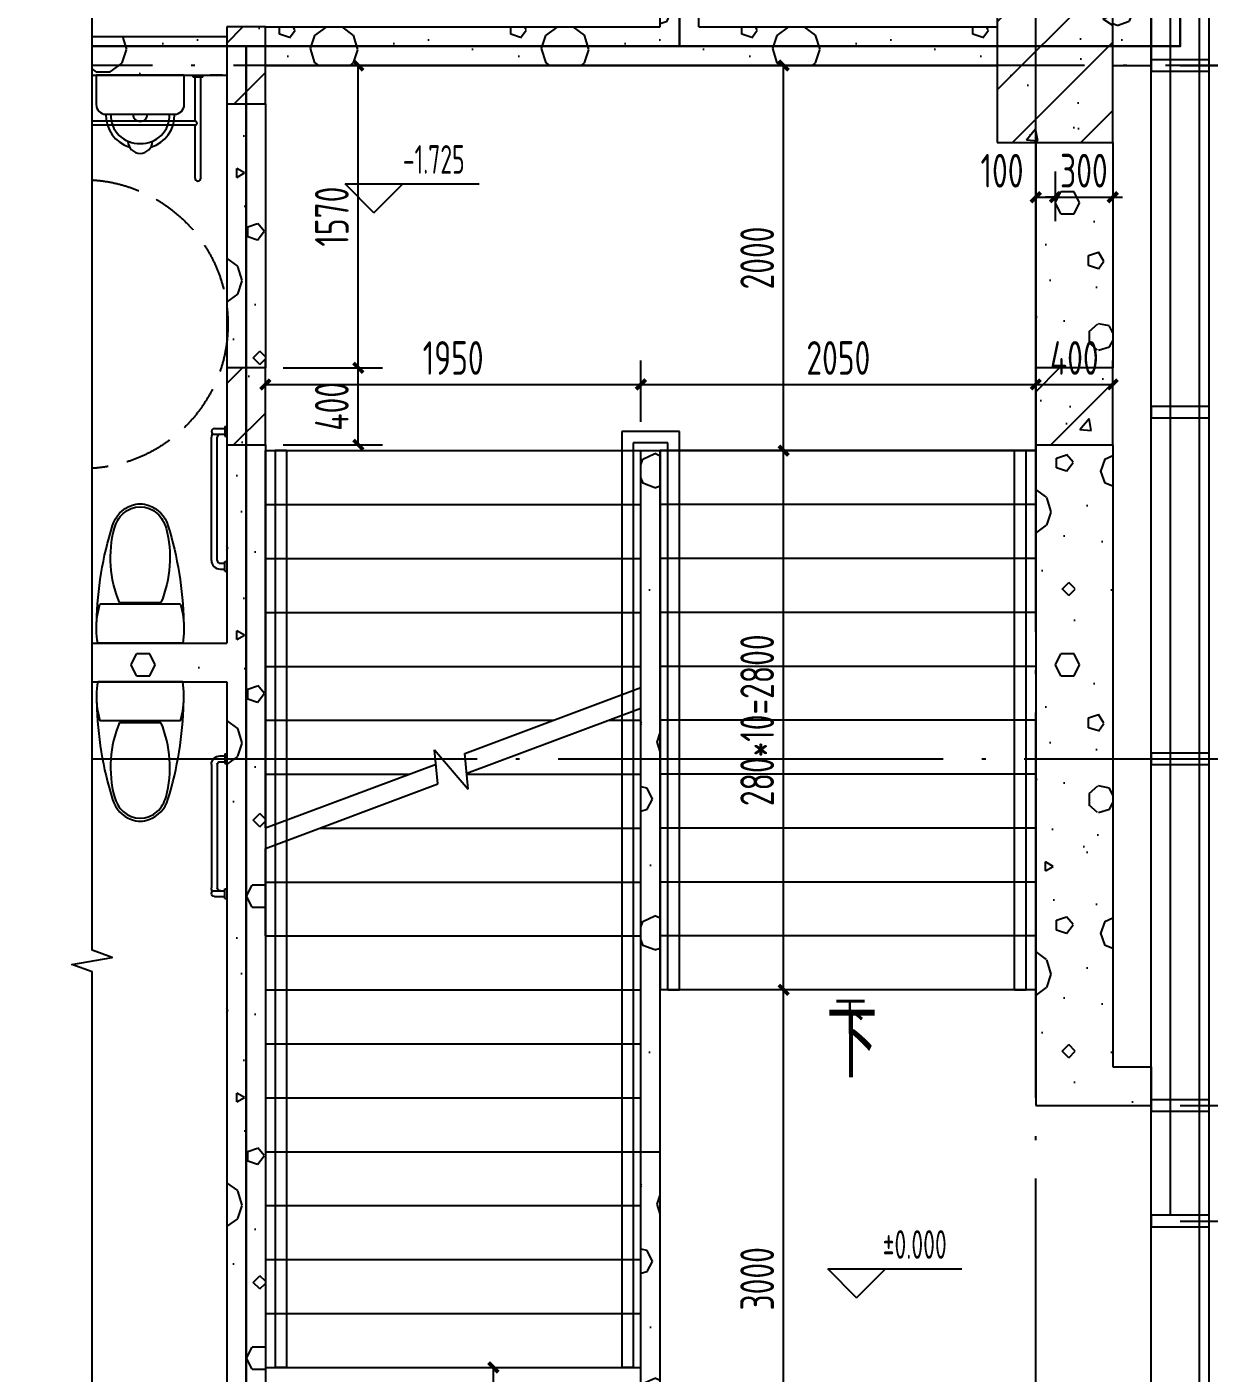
# Model space of a CAD drawing. Extents: x 116425 to 211028, y 11881 to 56060.
# Drawn here: x 141485 to 147623, y 36269 to 43258 of the extents above; entities that cross this region are included whole.
import ezdxf
from ezdxf.xclip import XClip

# ---------------------------------------------------------------- set-up
doc = ezdxf.new("R2010")
doc.units = 0
doc.header["$LTSCALE"] = 1000
doc.header["$MEASUREMENT"] = 0
doc.header["$XCLIPFRAME"] = 0
doc.linetypes.add('X-104 13#平面$0$DASH', pattern=[0.35, 0.25, -0.1])
doc.linetypes.add('X-104 13#平面$0$DOTE', pattern=[2.42, 2, -0.2, 0.02, -0.2])
for name, color, linetype in [('01-标注_尺寸', 124, 'Continuous'), ('01-标注_标高', 200, 'Continuous'), ('01-标注_符号', 200, 'Continuous'), ('02-TEXT_标注', 130, 'Continuous'), ('13#楼幕墙$0$A-C_幕墙龙骨', 133, 'Continuous'), ('13#楼幕墙$0$A-C_玻璃幕墙', 140, 'Continuous'), ('13#楼幕墙$0$A-TECH_结构', 21, 'Continuous'), ('13#楼幕墙$0$DOOR_FIRE', 220, 'Continuous'), ('X-104 13#平面$0$A-E_电梯', 171, 'Continuous'), ('X-104 13#平面$0$A-I_卫-洁具', 241, 'Continuous'), ('X-104 13#平面$0$A-TECH_结构', 21, 'Continuous'), ('X-104 13#平面$0$A_AXIS-轴线', 36, 'X-104 13#平面$0$DOTE'), ('X-104 13#平面$0$M-道路 边线', 151, 'Continuous'), ('X-104 13#平面$0$PUB_TEXT', 7, 'Continuous'), ('X-104 13#平面$1$05-填充_天正', 26, 'Continuous'), ('X-104 13#平面$1$A-E_栏杆', 232, 'Continuous'), ('X-104 13#平面$1$A_STR-砌块墙', 121, 'Continuous'), ('X-104 13#平面$1$A_STR-砼柱', 51, 'Continuous')]:
    doc.layers.add(name, color=color, linetype=linetype)
doc.layers.add('104-13 B0核心筒$0$04-不打印_辅助线', color=165, linetype='Continuous', plot=False)
doc.layers.add('104-13#14# B1核心筒$0$04-不打印_辅助线', color=165, linetype='Continuous', plot=False)
doc.layers.add('X-104 13#平面$0$000套内', color=226, linetype='Continuous', lineweight=30, plot=False)
doc.styles.add('_TCH_DIM', font='ros1.shx', dxfattribs={"bigfont": 'jd.shx'})
doc.styles.add('_TCH_DIM_T3', font='ROS1', dxfattribs={"width": 0.8, "bigfont": 'JD'})
doc.styles.add('X-104 13#平面$0$_TCH_DIM', font='ros1.shx', dxfattribs={"width": 0.8, "bigfont": 'jd.shx'})
doc.dimstyles.new('_TCH_ARCH&&50', dxfattribs={"dimtxt": 175, "dimasz": 50, "dimexe": 125, "dimexo": 150, "dimgap": 50, "dimtad": 1, "dimdec": 0, "dimzin": 0, "dimdsep": 46, "dimtxsty": '_TCH_DIM_T3', "dimblk": 'ARCHTICK', "dimcen": 0.09, "dimclrt": 7, "dimazin": 2, "dimtfac": 1, "dimtdec": 0, "dimtix": 1, "dimtmove": 2, "dimatfit": 3, "dimfxl": 0, "dimtolj": 1, "dimtzin": 0, "dimarcsym": 0})
pattern_1 = [(0, (354, -366), (600, 1200), [0, -1200]), (0, (-348, -528), (600, 1200), [0, -1200]), (0, (42, -540), (600, 1200), [0, -1200]), (0, (468, -186), (600, 1200), [0, -1200]), (0, (-30, -600), (600, 1200), [0, -1200]), (0, (588, 570), (600, 1200), [0, -1200]), (0, (222, 474), (600, 1200), [0, -1200]), (0, (414, 324), (600, 1200), [0, -1200]), (0, (-564, 300), (600, 1200), [0, -1200]), (0, (24, 246), (600, 1200), [0, -1200]), (0, (-204, -60), (600, 1200), [0, -1200]), (0, (-192, -510), (600, 1200), [0, -1200]), (0, (258, -558), (600, 1200), [0, -1200]), (0, (588, -30), (600, 1200), [0, -1200]), (0, (-534, -216), (600, 1200), [0, -1200]), (0, (-432, -12), (600, 1200), [0, -1200]), (0, (36, -96), (600, 1200), [0, -1200]), (0, (-132, -270), (600, 1200), [0, -1200]), (0, (-228, 126), (600, 1200), [0, -1200]), (0, (-78, 576), (600, 1200), [0, -1200]), (0, (-486, -468), (600, 1200), [0, -1200]), (0, (174, 330), (600, 1200), [0, -1200]), (0, (-384, 348), (600, 1200), [0, -1200]), (0, (-480, 504), (600, 1200), [0, -1200]), (130.6013, (514.286, 194.286), (-2999.99997, 3600.000016), [52.683, -22074.222]), (18.43495, (428.57, 217.14), (3000, 1200), [54.21, -7535.256]), (90, (428.6, 165.7), (600, 1200), [51.429, -2348.571]), (161.56505, (480, 148.57), (-3000, 1199.9999), [54.21, -7535.256]), (53.1301, (480, 148.57), (600, 1200), [57.143, -5942.857]), (135, (525.7, -462.86), (-600, 1200), [48.487, -3345.625]), (45, (457.14, -462.86), (600, 1200), [48.487, -3345.625]), (135, (491.43, -497.14), (-600, 1200), [48.487, -3345.625]), (45, (491.43, -497.14), (600, 1200), [48.487, -3345.625]), (116.565, (-51.4, 342.9), (-0.0001, 2400), [63.888, -1277.753]), (180, (-80, 400), (-600, 1200), [68.571, -1131.428]), (63.435, (-177.1, 342.9), (5e-06, 2400), [63.888, -1277.753]), (116.565, (-148.6, 285.7), (-0.0001, 2400), [63.888, -1277.753]), (0, (-148.6, 285.7), (600, 1200), [68.571, -1131.428]), (63.435, (-80, 285.7), (5e-06, 2400), [63.888, -1277.753]), (107.10273, (400, -62.857), (-1799.99993, 6000.00001), [77.723, -32565.805]), (143.97263, (377.14, 11.43), (-11399.99986, 8399.99999), [77.723, -16244.04]), (180, (314.3, 57.1), (-600, 1200), [74.286, -1125.714]), (36.02737, (177.14, 11.43), (11399.99992, 8399.99991), [77.723, -16244.04]), (71.56505, (154.29, -57.14), (1800, 6000), [72.28, -7517.186]), (107.10273, (177.143, -131.43), (-1799.99993, 6000.00001), [77.723, -32565.805]), (143.97263, (240, -177.14), (-11399.99986, 8399.99999), [77.723, -16244.04]), (0, (240, -177.1), (600, 1200), [74.286, -1125.714]), (36.02737, (314.29, -177.14), (11399.99992, 8399.99991), [77.723, -16244.04]), (71.56505, (377.14, -131.43), (1800, 6000), [72.28, -7517.186]), (150.25512, (411.43, 497.14), (-1800, 1200), [46.07, -9628.64]), (90, (371.4, 474.3), (600, 1200), [45.714, -2354.285]), (29.74488, (371.43, 474.29), (1800, 1200), [46.07, -9628.64]), (116.565, (131.4, -354.3), (-0.0001, 2400), [63.888, -1277.753]), (168.69007, (102.86, -297.14), (-5400, 1199.99997), [58.275, -12179.371]), (41.18593, (0, -325.714), (14999.99991, 13199.999885), [60.744, -25451.604]), (90, (0, -382.86), (600, 1200), [57.143, -2342.857]), (138.81407, (45.714, -422.857), (-14999.999733, 13200.000084), [60.744, -25451.604]), (16.69924, (45.714, -422.857), (19799.99985, 5999.999937), [59.659, -24997.075]), (60.9454, (102.86, -405.714), (600, 1199.99999), [58.832, -24650.679]), (109.98311, (-371.43, 148.57), (-3000.00001, 8399.999978), [66.884, -28024.395]), (155.556045, (-394.286, 211.43), (-7800.00003, 3599.999925), [69.046, -28930.263]), (24.443955, (-520, 211.43), (7800.000004, 3599.999983), [69.046, -28930.263]), (70.01689, (-542.857, 148.57), (3000.00001, 8399.99998), [66.884, -28024.395]), (109.98311, (-520, 85.714), (-3000.00001, 8399.999978), [66.884, -28024.395]), (160.0169, (-457.14, 62.86), (-3000, 1199.99995), [66.884, -13978.755]), (19.9831, (-457.14, 62.86), (2999.99998, 1200), [66.884, -13978.755]), (70.01689, (-394.286, 85.714), (3000.00001, 8399.99998), [66.884, -28024.395]), (122.00538, (74.29, 40), (-600.00008, 1199.99994), [53.908, -11266.868]), (18.43495, (-5.71, 68.57), (3000, 1200), [54.21, -7535.256]), (90, (-5.7, 17.14), (600, 1200), [51.429, -2348.571]), (161.56505, (45.71, 0), (-3000, 1199.9999), [54.21, -7535.256]), (54.46232, (45.714, 0), (4199.99999, 5999.99999), [49.156, -20596.423]), (116.565, (-274.3, -251.4), (-0.0001, 2400), [63.888, -1277.753]), (180, (-302.9, -194.3), (-600, 1200), [62.857, -1137.143]), (59.03624, (-400, -251.43), (600, 1200), [66.64, -13927.644]), (120.96376, (-365.71, -308.57), (-600.00008, 1199.99994), [66.64, -13927.644]), (0, (-365.7, -308.6), (600, 1200), [62.857, -1137.143]), (63.435, (-302.9, -308.6), (5e-06, 2400), [63.888, -1277.753])]
pattern_2 = [(45, (0, 0), (-176.7767, 176.7767), []), (50, (0, 0), (717.26, -62.752), [75, -825]), (355, (0, 0), (-138.751, 752.192), [60, -660]), (100.4514, (59.8, -5.2), (578.509, 689.4395), [63.74, -701.142]), (46.1842, (0, 200), (1067.241, -165.519), [112.5, -1237.5]), (96.6356, (88.9, 186.2), (934.663, 974.118), [95.61, -1051.713]), (351.1842, (0, 200), (934.662, 974.119), [90, -990]), (21, (100, 150), (596.907, -402.619), [75, -825]), (326, (100, 150), (243.315, 725.15), [60, -660]), (71.4514, (149.74, 116.45), (840.223, 322.5305), [63.74, -701.142]), (37.5, (0, 0), (12.1599, 332.8939), [0, -652, 0, -670, 0, -662.5]), (7.5, (0, 0), (263.0695, 394.4117), [0, -382, 0, -637, 0, -252.5]), (327.5, (-223, 0), (533.8224, -22.5549), [0, -250, 0, -780, 0, -1035]), (317.5, (-323, 0), (583.186, 100.105), [0, -325, 0, -518, 0, -735])]

# ---------------------------------------------------------------- blocks, each defined once
blk = doc.blocks.new('X-104 13#平面$0$轴网')
at = {"layer": 'X-104 13#平面$0$A_AXIS-轴线', "linetype": 'X-104 13#平面$0$DOTE'}
for p, q in [((57500, -7401), (57500, 24620.3)), ((60408.4, 18000), (-2925, 18000))]:
    blk.add_line(p, q, dxfattribs=at)
blk = doc.blocks.new('X-104 13#平面$0$zzzzx')
at = {"layer": 'X-104 13#平面$0$A_AXIS-轴线', "linetype": 'X-104 13#平面$0$DOTE'}
blk.add_line((57500, -7401), (57500, 28620.3), dxfattribs=at)
blk = doc.blocks.new('X-104 13#平面$0$A-toilet-F2$0$A-toilet-F3$0$$plan$00000388')
for p, q in [((0, -220.8), (0, 220.8)), ((-202.5, -209.5), (-202.5, 209.5)), ((-211.8, 107.7), (-211.8, -107.7))]:
    blk.add_line(p, q)
blk.add_lwpolyline([(-202.5, -209.5), (-151.6, -220.9), (-102.2, -226.4), (-50.2, -226.4), (0, -220.8)])
for centre, radius, start, end in [((-70.5, -1596.9), 1822.9, 91.22237, 107.24774), ((-76.2, -236.2), 463.3, 97.73995, 105.82198), ((-76.2, -236.2), 463.3, 80.53768, 97.73995), ((-562.5, -12.2), 163.6, 107.24774, 159.54761), ((-443.4, -448.2), 602.2, 67.37374, 104.77857), ((-580.4, 0), 128.7, 136.85426, 223.14574), ((-555.5, -23.3), 162.7, 104.77857, 136.85426), ((-595.2, 0), 128.7, 159.54761, 200.45239), ((-562.5, 12.2), 163.6, 200.45239, 252.75226), ((-555.5, 23.3), 162.7, 223.14574, 255.22143), ((-443.4, 448.2), 602.2, 255.22143, 292.62626), ((-70.5, 1596.9), 1822.9, 252.75226, 268.77763)]:
    blk.add_arc(centre, radius, start, end)
blk = doc.blocks.new('X-104 13#平面$0$33')
at = {"rotation": 270}
blk.add_blockref('X-104 13#平面$0$A-toilet-F2$0$A-toilet-F3$0$$plan$00000388', (0, 0), dxfattribs=at)
blk = doc.blocks.new('X-104 13#平面$0$残疾人扶手1')
for p, q in [((-700, -10), (-700, 0)), ((0, -10), (0, 0)), ((-750, -10), (-750, 0)), ((-750, -10), (-700, -10)), ((-740, -65), (-740, -10)), ((-710, -65), (-710, -10)), ((-55, -50), (-695, -50)), ((-50, -10), (-50, 0)), ((0, -10), (-50, -10)), ((-40, -35), (-40, -10)), ((-10, -35), (-10, -10)), ((-55, -80), (-695, -80))]:
    blk.add_line(p, q)
for centre, radius, start, end in [((-725, -65), 15, 180, 0), ((-695, -35), 15, 180, 270), ((-55, -35), 15, 270, 0), ((-55, -35), 45, 270, 0), ((-695, -35), 45, 244.47122, 270)]:
    blk.add_arc(centre, radius, start, end)
blk = doc.blocks.new('X-104 13#平面$0$A-toilet-F2$0$A-toilet-F3$0$xb')
for p, q in [((-228.6, 152.4), (-228.6, 0)), ((177.8, 203.2), (-177.8, 203.2)), ((228.6, 0), (228.6, 152.4)), ((-228.6, 0), (228.6, 0))]:
    blk.add_line(p, q)
for centre, radius, start, end in [((-6.3, 209.5), 171.6, 106.60688, 182.1211), ((-6.3, 209.5), 146.2, 87.8789, 182.1211), ((0, 342.9), 63.5, 1.07073, 178.92927), ((6.4, 209.5), 146.2, 357.8789, 92.1211), ((6.4, 209.5), 171.6, 357.8789, 73.39312), ((0, 203.2), 38.1, 0, 180), ((-177.8, 152.4), 50.8, 90, 180), ((177.8, 152.4), 50.8, 0, 90)]:
    blk.add_arc(centre, radius, start, end)
blk = doc.blocks.new('X-104 13#平面$0$104-8910 核心筒$0$fraehtj')
for p, q in [((-535, 315), (-10, 315)), ((-535, 285), (-260, 285)), ((-260, -285), (-260, 285)), ((-240, -285), (-240, 285)), ((-240, 285), (-10, 285)), ((-10, 275), (-10, 325)), ((-10, 325), (0, 325)), ((-10, 275), (0, 275)), ((-10, -325), (-10, -275)), ((-10, -275), (0, -275)), ((-535, -285), (-260, -285)), ((-535, -315), (-10, -315)), ((-240, -285), (-10, -285)), ((-10, -325), (0, -325))]:
    blk.add_line(p, q)
for centre, radius, start, end in [((-535, 300), 15, 90, 270), ((-250, 285), 10, 360, 180), ((-535, -300), 15, 90, 270), ((-250, -285), 10, 180, 0)]:
    blk.add_arc(centre, radius, start, end)
blk = doc.blocks.new('13#楼幕墙$0$A$C7A413A1D')
blk.add_lwpolyline([(-70, -300), (-10, -300), (-10, 0), (-70, 0)], close=True)
blk = doc.blocks.new('13#楼幕墙$0$$DorLib2D$00000001')
for p, q in [((0.45, 0.975), (0.5, 0.975)), ((0.45, 0), (0.45, 0.975)), ((0.5, 0), (0.5, 0.975)), ((0.5, 0), (0.45, 0))]:
    blk.add_line(p, q)
at = {"lineweight": 13}
blk.add_arc((0.475, 0), 0.975, 91.46928, 180, dxfattribs=at)
blk = doc.blocks.new('13#楼幕墙')
at = {"layer": '13#楼幕墙$0$A-C_玻璃幕墙'}
for p, q in [((58350, 12030), (58350, 18936.6)), ((58100, -800), (58100, 18820)), ((58200, 12030), (58200, 18866.6))]:
    blk.add_line(p, q, dxfattribs=at)
for points in [[(4492.6, 15500), (-900, 15500), (-900, -1700), (22100, -1700), (22100, -1100), (58400, -1100), (58400, 18959.9), (53293.2, 23245), (37800, 14300), (37800, 10200), (12500, 10200), (4492.6, 15500)], [(58100, 11900), (58100, 12600)]]:
    blk.add_lwpolyline(points, dxfattribs=at)
at = {"layer": '13#楼幕墙$0$A-TECH_结构'}
blk.add_lwpolyline([(4402.3, 77600), (-600, 77600), (-600, 60000), (21800, 60000), (21800, 61600), (58100, 61600), (58100, 81220), (53261.3, 85280.2), (38100, 76526.8), (38100, 72300), (12409.7, 72300), (4402.3, 77600)], dxfattribs=at)
at = {"layer": '13#楼幕墙$0$A-C_幕墙龙骨', "rotation": 90}
for p in [(58100, 18040), (58100, 16240), (58100, 14440), (58100, 12640), (58100, 12040)]:
    blk.add_blockref('13#楼幕墙$0$A$C7A413A1D', p, dxfattribs=at)
at = {"layer": '13#楼幕墙$0$DOOR_FIRE', "xscale": 1200.000000000032, "yscale": 1200.000000000032, "zscale": 1200.000000000032, "rotation": 270}
blk.add_blockref('13#楼幕墙$0$$DorLib2D$00000001', (58400, 11400), dxfattribs=at)
blk = doc.blocks.new('X-104 13#平面$0$A$C0BB3323F')
at = {"layer": 'Defpoints'}
blk.add_lwpolyline([(59300, 600), (59300, 20660), (54205, 24935), (38700, 16000), (38700, 11900), (13400, 11900), (5392.6, 17200), (0, 17200), (0, 0), (23000, 0), (23000, 600)], close=True, dxfattribs=at)
at = {"layer": 'X-104 13#平面$0$M-道路 边线', "ltscale": 0.5}
blk.add_arc((54069.2, 17783.3), 8000, 0.02044, 119.60761, dxfattribs=at)
blk = doc.blocks.new('X-104 13#平面')
at = {"layer": 'X-104 13#平面$1$05-填充_天正'}
h = blk.add_hatch(dxfattribs=at)
h.set_pattern_fill('加气混凝土', color=256, scale=100, style=0)
h.set_pattern_definition(pattern_1)
h.paths.add_polyline_path([(55650, 18133.3), (55750, 18200), (55750, 19419.6), (55550, 19492.3), (55550, 18200)])
h = blk.add_hatch(dxfattribs=at)
h.set_pattern_fill('加气混凝土', color=256, scale=100, style=0)
h.set_pattern_definition(pattern_1)
h.paths.add_polyline_path([(58100, 18820), (57900, 18726.8), (57900, 18200), (58100, 18000)])
h = blk.add_hatch(dxfattribs=at)
h.set_pattern_fill('钢筋混凝土', color=256, scale=100, style=0)
h.set_pattern_definition(pattern_2)
h.paths.add_polyline_path([(57300, 17600), (57900, 17600), (57900, 18400), (57300, 18400)])
h = blk.add_hatch(dxfattribs=at)
h.set_pattern_fill('钢筋混凝土', color=256, scale=100, style=0)
h.set_pattern_definition(pattern_2)
h.paths.add_polyline_path([(53300, 17800), (53500, 17800), (53500, 18200), (53300, 18200)])
h = blk.add_hatch(dxfattribs=at)
h.set_pattern_fill('加气混凝土', color=256, scale=100, style=0)
h.set_pattern_definition(pattern_1)
h.paths.add_polyline_path([(53500, 18200), (53500, 18000), (55650, 18000), (55650, 18133.3), (55550, 18200)])
h = blk.add_hatch(dxfattribs=at)
h.set_pattern_fill('加气混凝土', color=256, scale=100, style=0)
h.set_pattern_definition(pattern_1)
h.paths.add_polyline_path([(57300, 18000), (57300, 18200), (55750, 18200), (55650, 18133.3), (55650, 18000)])
h = blk.add_hatch(dxfattribs=at)
h.set_pattern_fill('加气混凝土', color=256, scale=100, style=0)
h.set_pattern_definition(pattern_1)
h.paths.add_polyline_path([(57900, 18200), (57900, 18000), (58100, 18000)])
h = blk.add_hatch(dxfattribs=at)
h.set_pattern_fill('加气混凝土', color=256, scale=100, style=0)
h.set_pattern_definition(pattern_1)
h.paths.add_polyline_path([(53300, 17950), (53300, 18150), (50551.9, 18150), (50605.5, 17950)])
h = blk.add_hatch(dxfattribs=at)
h.set_pattern_fill('加气混凝土', color=256, scale=100, style=0)
h.set_pattern_definition(pattern_1)
h.paths.add_polyline_path([(53300, 16430), (53500, 16430), (53500, 17800), (53300, 17800)])
h = blk.add_hatch(dxfattribs=at)
h.set_pattern_fill('加气混凝土', color=256, scale=100, style=0)
h.set_pattern_definition(pattern_1)
h.paths.add_polyline_path([(57500, 16430), (57900, 16430), (57900, 17600), (57500, 17600)])
h = blk.add_hatch(dxfattribs=at)
h.set_pattern_fill('钢筋混凝土', color=256, scale=100, style=0)
h.set_pattern_definition(pattern_2)
h.paths.add_polyline_path([(53300, 16030), (53500, 16030), (53500, 16430), (53300, 16430)])
h = blk.add_hatch(dxfattribs=at)
h.set_pattern_fill('钢筋混凝土', color=256, scale=100, style=0)
h.set_pattern_definition(pattern_2)
h.paths.add_polyline_path([(57500, 16030), (57900, 16030), (57900, 16430), (57500, 16430)])
h = blk.add_hatch(dxfattribs=at)
h.set_pattern_fill('加气混凝土', color=256, scale=100, style=0)
h.set_pattern_definition(pattern_1)
h.paths.add_polyline_path([(53500, 16030), (53300, 16030), (53300, 15000), (53366.7, 14900), (53500, 14900)])
h = blk.add_hatch(dxfattribs=at)
h.set_pattern_fill('加气混凝土', color=256, scale=100, style=0)
h.set_pattern_definition(pattern_1)
h.paths.add_polyline_path([(57900, 16030), (57500, 16030), (57500, 12600), (57900, 12800)])
h = blk.add_hatch(dxfattribs=at)
h.set_pattern_fill('加气混凝土', color=256, scale=100, style=0)
h.set_pattern_definition(pattern_1)
h.paths.add_polyline_path([(55550, 10100), (55550, 16000), (55450, 16000), (55450, 10100)])
h = blk.add_hatch(dxfattribs=at)
h.set_pattern_fill('加气混凝土', color=256, scale=100, style=0)
h.set_pattern_definition(pattern_1)
h.paths.add_polyline_path([(50250, 14900), (50300, 14800), (53300, 14800), (53366.7, 14900), (53300, 15000), (50300, 15000)])
h = blk.add_hatch(dxfattribs=at)
h.set_pattern_fill('加气混凝土', color=256, scale=100, style=0)
h.set_pattern_definition(pattern_1)
h.paths.add_polyline_path([(53366.7, 14900), (53300, 14800), (53300, 11150), (53366.7, 11050), (53500, 11050), (53500, 14900)])
h = blk.add_hatch(dxfattribs=at)
h.set_pattern_fill('加气混凝土', color=256, scale=100, style=0)
h.set_pattern_definition(pattern_1)
h.paths.add_polyline_path([(57900, 12800), (57500, 12600), (58100, 12600), (58100, 12800)])
at = {"layer": 'X-104 13#平面$0$000套内'}
blk.add_lwpolyline([(7100, -1550), (21950, -1550), (21950, -950), (48400, -950), (48400, 11050), (53400, 11050), (53400, 18100), (58250, 18100), (58250, 18890), (53289.1, 23052.7), (37950, 14213.3), (37950, 10050), (12454.9, 10050), (4447.4, 15350), (4100, 15350), (4100, 6300), (7100, 6300), (7100, -1550)], dxfattribs=at)
blk.add_lwpolyline([(56445.6, 20404.1), (53289.1, 23052.7), (48392.1, 20230.7), (49171, 17336.9), (52006.2, 18100), (55650, 18100), (55650, 19456)], close=True, dxfattribs=at)
at = {"layer": 'X-104 13#平面$0$A-E_电梯'}
for p, q in [((57300, 18000), (53500, 18000)), ((53500, 17800), (53500, 16430)), ((57500, 16430), (57500, 17600)), ((53500, 16030), (53500, 16000)), ((57500, 16000), (57500, 16030)), ((53500, 14041.5), (53500, 16000)), ((53500, 16000), (55450, 16000)), ((53500, 16000), (57500, 16000)), ((55450, 14769.8), (55450, 16000)), ((55550, 16000), (55550, 13200)), ((57500, 16000), (55550, 16000)), ((57500, 16000), (57500, 13200)), ((53500, 15720), (55450, 15720)), ((57500, 15720), (55550, 15720)), ((53500, 15440), (55450, 15440)), ((57500, 15440), (55550, 15440)), ((53500, 15160), (55450, 15160)), ((57500, 15160), (55550, 15160)), ((53500, 14880), (55450, 14880)), ((57500, 14880), (55550, 14880)), ((54535.5, 14428.3), (55450, 14769.8)), ((54545.4, 14325.2), (55450, 14663.1)), ((55450, 13480), (55450, 14663.1)), ((53500, 14600), (54995.3, 14600)), ((55281.1, 14600), (55450, 14600)), ((57500, 14600), (55550, 14600)), ((54395.8, 14269.3), (54378.7, 14447)), ((54378.7, 14447), (54553.4, 14242.4)), ((54553.4, 14242.4), (54535.5, 14428.3)), ((53500, 14041.5), (54385.9, 14372.4)), ((53500, 14320), (54245.6, 14320)), ((53500, 13934.8), (54395.8, 14269.3)), ((54549.7, 14320), (55450, 14320)), ((57500, 14320), (55550, 14320)), ((53781.7, 14040), (55450, 14040)), ((57500, 14040), (55550, 14040)), ((53500, 13480), (53500, 13934.8)), ((53500, 13760), (55450, 13760)), ((57500, 13760), (55550, 13760)), ((53500, 13480), (55450, 13480)), ((57500, 13480), (55550, 13480)), ((53500, 13200), (55450, 13200)), ((57500, 13200), (55550, 13200)), ((53500, 12920), (55450, 12920)), ((53500, 12640), (55450, 12640)), ((53500, 12360), (55450, 12360)), ((55450, 12360), (55550, 12360)), ((53500, 12080), (55450, 12080)), ((53500, 11800), (55450, 11800)), ((53500, 11520), (55450, 11520)), ((53500, 11240), (55450, 11240))]:
    blk.add_line(p, q, dxfattribs=at)
at = {"layer": 'X-104 13#平面$0$A-I_卫-洁具', "linetype": 'X-104 13#平面$0$DASH'}
blk.add_circle((52555.3, 16656.8), 750, dxfattribs=at)
at = {"layer": 'X-104 13#平面$0$A-TECH_结构'}
blk.add_lwpolyline([(58350, -1050), (58350, 18936.6), (53287.9, 23184.2), (37850, 14271.1), (37850, 10150), (12485, 10150), (4477.5, 15450), (-850, 15450), (-850, -1650), (22050, -1650), (22050, -1050)], close=True, dxfattribs=at)
at = {"layer": 'X-104 13#平面$0$A_AXIS-轴线', "linetype": 'X-104 13#平面$0$DOTE'}
blk.add_line((39500, 14400), (60408.4, 14400), dxfattribs=at)
at = {"layer": 'X-104 13#平面$1$A-E_栏杆'}
for p, q in [((55650, 16100), (55350, 16100)), ((55350, 16100), (55350, 11240)), ((55650, 13200), (55650, 16100)), ((55590, 16040), (55410, 16040)), ((55410, 16040), (55410, 11240)), ((55590, 13200), (55590, 16040)), ((53550, 16000), (53550, 11240)), ((53610, 16000), (53550, 16000)), ((53610, 16000), (53610, 11240)), ((57390, 13200), (57390, 16000)), ((57390, 16000), (57450, 16000)), ((57450, 13200), (57450, 16000)), ((55590, 13200), (55650, 13200)), ((57390, 13200), (57450, 13200)), ((53610, 11240), (53550, 11240)), ((55410, 11240), (55350, 11240))]:
    blk.add_line(p, q, dxfattribs=at)
at = {"layer": 'X-104 13#平面$1$A_STR-砌块墙'}
for p, q in [((55550, 18200), (55550, 19492.3)), ((55750, 18200), (55750, 19419.6)), ((58100, 18820), (58100, 18000)), ((53500, 18200), (55550, 18200)), ((55750, 18200), (57300, 18200)), ((50551.9, 18150), (53300, 18150)), ((53500, 18000), (55650, 18000)), ((55650, 18000), (57300, 18000)), ((57900, 18000), (58100, 18000)), ((50605.5, 17950), (53300, 17950)), ((53300, 17800), (53300, 16430)), ((53500, 17800), (53500, 16430)), ((57500, 17600), (57500, 16430)), ((57900, 17600), (57900, 16430)), ((53300, 16030), (53300, 15000)), ((53500, 16030), (53500, 14900)), ((57500, 16030), (57500, 12600)), ((57900, 16030), (57900, 12800)), ((55450, 10100), (55450, 16000)), ((55450, 16000), (55550, 16000)), ((55550, 10200), (55550, 16000)), ((50300, 15000), (53300, 15000)), ((53500, 14900), (53500, 11050)), ((50300, 14800), (53300, 14800)), ((53300, 14800), (53300, 11150)), ((57900, 12800), (58100, 12800)), ((58100, 12800), (58100, 12600)), ((57500, 12600), (58100, 12600))]:
    blk.add_line(p, q, dxfattribs=at)
at = {"layer": 'X-104 13#平面$1$A_STR-砼柱'}
for p, q in [((57300, 18400), (57300, 17600)), ((57900, 17600), (57900, 18400)), ((53500, 18200), (53300, 18200)), ((53300, 18200), (53300, 17800)), ((53500, 17800), (53500, 18200)), ((53300, 17800), (53500, 17800)), ((57300, 17600), (57900, 17600)), ((53500, 16430), (53300, 16430)), ((53300, 16430), (53300, 16030)), ((53500, 16030), (53500, 16430)), ((57900, 16430), (57500, 16430)), ((57500, 16430), (57500, 16030)), ((57900, 16030), (57900, 16430)), ((53300, 16030), (53500, 16030)), ((57500, 16030), (57900, 16030))]:
    blk.add_line(p, q, dxfattribs=at)
for name, p in [('X-104 13#平面$0$zzzzx', (0, 124800)), ('X-104 13#平面$0$轴网', (0, 62400)), ('X-104 13#平面$0$A$C0BB3323F', (-900, -1700)), ('X-104 13#平面$0$轴网', (0, 0))]:
    blk.add_blockref(name, p)
at = {"layer": 'X-104 13#平面$0$A-I_卫-洁具', "ltscale": 0.1}
for name, p, rotation in [('X-104 13#平面$0$104-8910 核心筒$0$fraehtj', (52850, 17950), 90), ('X-104 13#平面$0$A-toilet-F2$0$A-toilet-F3$0$xb', (52850, 17950), 180), ('X-104 13#平面$0$残疾人扶手1', (53300, 15375), 270), ('X-104 13#平面$0$33', (52850, 14800), 180)]:
    blk.add_blockref(name, p, dxfattribs=dict(at, rotation=rotation))
at = {"layer": 'X-104 13#平面$0$A-I_卫-洁具', "ltscale": 0.1, "xscale": -1}
blk.add_blockref('X-104 13#平面$0$33', (52850, 15000), dxfattribs=at)
at = {"layer": 'X-104 13#平面$0$A-I_卫-洁具', "ltscale": 0.1, "xscale": -1, "rotation": 270}
blk.add_blockref('X-104 13#平面$0$残疾人扶手1', (53300, 14425), dxfattribs=at)
at = {"layer": 'X-104 13#平面$0$A-TECH_结构'}
blk.add_blockref('13#楼幕墙', (0, 0), dxfattribs=at)
at = {"layer": 'X-104 13#平面$0$PUB_TEXT', "style": 'X-104 13#平面$0$_TCH_DIM', "width": 0.8}
blk.add_text('下', height=347.3, dxfattribs=at).set_placement((56413.2, 12745))
blk = doc.blocks.new('104 轴线')
blk.add_line((-279783.4, 168880), (-234647.1, 97918.6))
blk = doc.blocks.new('104-13 B0核心筒')
at = {"layer": '104-13 B0核心筒$0$04-不打印_辅助线'}
ref = blk.add_blockref('104 轴线', (287655.8, 163436.6), dxfattribs=dict(at, rotation=57.54087654753761))
XClip(ref).set_block_clipping_path([(-308258.2439484803, 159880.9876684749), (-256882.7738956955, 79110.5487782021), (-223300.1845035219, 100471.3503204154), (-274675.6545563068, 181241.7892106881)])
blk = doc.blocks.new('104-13#14# B1核心筒')
at = {"layer": '104-13#14# B1核心筒$0$04-不打印_辅助线'}
blk.add_lwpolyline([(57900, 25700), (60100, 25700), (60100, 20400), (70100, 20400), (70100, 25700), (74800, 25700), (74800, 18600), (73700, 18600), (73700, 16750), (67100, 16750), (67100, 18400), (57900, 18400), (57900, 25700)], dxfattribs=at)
blk = doc.blocks.new('_ArchTick')
at = {"color": 0, "linetype": 'ByBlock', "const_width": 0.4}
blk.add_lwpolyline([(-0.5, -0.5), (0.5, 0.5)], dxfattribs=at)
blk = doc.blocks.new('*D612')
at = {"layer": '01-标注_尺寸', "color": 0, "lineweight": -2, "transparency": 16777216}
for p, q in [((145592.9, 38258.1), (145289, 38258.1)), ((145414, 35258.1), (145414, 38258.1)), ((145592.9, 35258.1), (145289, 35258.1))]:
    blk.add_line(p, q, dxfattribs=at)
at = {"layer": 'Defpoints', "color": 0, "transparency": 16777216}
for p in [(145414, 38258.1), (145742.9, 38258.1), (145742.9, 35258.1)]:
    blk.add_point(p, dxfattribs=at)
at = {"layer": '01-标注_尺寸', "color": 0, "lineweight": -2, "transparency": 16777216, "xscale": 50, "yscale": 50, "zscale": 50}
for p, rotation in [((145414, 38258.1), 90), ((145414, 35258.1), 270)]:
    blk.add_blockref('_ArchTick', p, dxfattribs=dict(at, rotation=rotation))
at = {"layer": '01-标注_尺寸', "color": 7, "transparency": 16777216, "insert": (145276.5, 36758.1), "char_height": 175, "attachment_point": 5, "rotation": 90, "style": '_TCH_DIM_T3'}
blk.add_mtext('\\A1;3000', dxfattribs=at)
blk = doc.blocks.new('*D613')
at = {"layer": '01-标注_尺寸', "color": 0, "lineweight": -2, "transparency": 16777216}
for p, q in [((145592.9, 41058.1), (145289, 41058.1)), ((145414, 38258.1), (145414, 41058.1)), ((145592.9, 38258.1), (145289, 38258.1))]:
    blk.add_line(p, q, dxfattribs=at)
at = {"layer": 'Defpoints', "color": 0, "transparency": 16777216}
for p in [(145414, 41058.1), (145742.9, 41058.1), (145742.9, 38258.1)]:
    blk.add_point(p, dxfattribs=at)
at = {"layer": '01-标注_尺寸', "color": 0, "lineweight": -2, "transparency": 16777216, "xscale": 50, "yscale": 50, "zscale": 50}
for p, rotation in [((145414, 41058.1), 90), ((145414, 38258.1), 270)]:
    blk.add_blockref('_ArchTick', p, dxfattribs=dict(at, rotation=rotation))
at = {"layer": '01-标注_尺寸', "color": 7, "transparency": 16777216, "insert": (145276.5, 39658.1), "char_height": 175, "attachment_point": 5, "rotation": 90, "style": '_TCH_DIM_T3'}
blk.add_mtext('\\A1;280*10=2800', dxfattribs=at)
blk = doc.blocks.new('*D614')
at = {"layer": '01-标注_尺寸', "color": 0, "lineweight": -2, "transparency": 16777216}
for p, q in [((145592.9, 43058.1), (145289, 43058.1)), ((145414, 41058.1), (145414, 43058.1)), ((145592.9, 41058.1), (145289, 41058.1))]:
    blk.add_line(p, q, dxfattribs=at)
at = {"layer": 'Defpoints', "color": 0, "transparency": 16777216}
for p in [(145414, 43058.1), (145742.9, 43058.1), (145742.9, 41058.1)]:
    blk.add_point(p, dxfattribs=at)
at = {"layer": '01-标注_尺寸', "color": 0, "lineweight": -2, "transparency": 16777216, "xscale": 50, "yscale": 50, "zscale": 50}
for p, rotation in [((145414, 43058.1), 90), ((145414, 41058.1), 270)]:
    blk.add_blockref('_ArchTick', p, dxfattribs=dict(at, rotation=rotation))
at = {"layer": '01-标注_尺寸', "color": 7, "transparency": 16777216, "insert": (145276.5, 42058.1), "char_height": 175, "attachment_point": 5, "rotation": 90, "style": '_TCH_DIM_T3'}
blk.add_mtext('\\A1;2000', dxfattribs=at)
blk = doc.blocks.new('*D633')
at = {"layer": '01-标注_尺寸', "color": 0, "lineweight": -2, "transparency": 16777216}
for p, q in [((143323.4, 36298.1), (144031.9, 36298.1)), ((143906.9, 34058.1), (143906.9, 36298.1)), ((143323.4, 34058.1), (144031.9, 34058.1))]:
    blk.add_line(p, q, dxfattribs=at)
at = {"layer": 'Defpoints', "color": 0, "transparency": 16777216}
for p in [(143173.4, 36298.1), (143906.9, 36298.1), (143173.4, 34058.1)]:
    blk.add_point(p, dxfattribs=at)
at = {"layer": '01-标注_尺寸', "color": 0, "lineweight": -2, "transparency": 16777216, "xscale": 50, "yscale": 50, "zscale": 50}
for p, rotation in [((143906.9, 36298.1), 90), ((143906.9, 34058.1), 270)]:
    blk.add_blockref('_ArchTick', p, dxfattribs=dict(at, rotation=rotation))
at = {"layer": '01-标注_尺寸', "color": 7, "transparency": 16777216, "insert": (143769.4, 35178.1), "char_height": 175, "attachment_point": 5, "rotation": 90, "style": '_TCH_DIM_T3'}
blk.add_mtext('\\A1;2240', dxfattribs=at)
blk = doc.blocks.new('*D634')
at = {"layer": '01-标注_尺寸', "color": 0, "lineweight": -2, "transparency": 16777216}
for p, q in [((142722.9, 41208.1), (142722.9, 41526.8)), ((144672.9, 41208.1), (144672.9, 41526.8)), ((142722.9, 41401.8), (144672.9, 41401.8))]:
    blk.add_line(p, q, dxfattribs=at)
at = {"layer": 'Defpoints', "color": 0, "transparency": 16777216}
for p in [(144672.9, 41401.8), (142722.9, 41058.1), (144672.9, 41058.1)]:
    blk.add_point(p, dxfattribs=at)
at = {"layer": '01-标注_尺寸', "color": 0, "lineweight": -2, "transparency": 16777216, "xscale": 50, "yscale": 50, "zscale": 50, "rotation": 180}
blk.add_blockref('_ArchTick', (142722.9, 41401.8), dxfattribs=at)
at = {"layer": '01-标注_尺寸', "color": 0, "lineweight": -2, "transparency": 16777216, "xscale": 50, "yscale": 50, "zscale": 50}
blk.add_blockref('_ArchTick', (144672.9, 41401.8), dxfattribs=at)
at = {"layer": '01-标注_尺寸', "color": 7, "transparency": 16777216, "insert": (143697.9, 41539.3), "char_height": 175, "attachment_point": 5, "style": '_TCH_DIM_T3'}
blk.add_mtext('\\A1;1950', dxfattribs=at)
blk = doc.blocks.new('*D635')
at = {"layer": '01-标注_尺寸', "color": 0, "lineweight": -2, "transparency": 16777216}
for p, q in [((144672.9, 41208.1), (144672.9, 41526.8)), ((146722.9, 41208.1), (146722.9, 41526.8)), ((144672.9, 41401.8), (146722.9, 41401.8))]:
    blk.add_line(p, q, dxfattribs=at)
at = {"layer": 'Defpoints', "color": 0, "transparency": 16777216}
for p in [(146722.9, 41401.8), (144672.9, 41058.1), (146722.9, 41058.1)]:
    blk.add_point(p, dxfattribs=at)
at = {"layer": '01-标注_尺寸', "color": 0, "lineweight": -2, "transparency": 16777216, "xscale": 50, "yscale": 50, "zscale": 50, "rotation": 180}
blk.add_blockref('_ArchTick', (144672.9, 41401.8), dxfattribs=at)
at = {"layer": '01-标注_尺寸', "color": 0, "lineweight": -2, "transparency": 16777216, "xscale": 50, "yscale": 50, "zscale": 50}
blk.add_blockref('_ArchTick', (146722.9, 41401.8), dxfattribs=at)
at = {"layer": '01-标注_尺寸', "color": 7, "transparency": 16777216, "insert": (145697.9, 41539.3), "char_height": 175, "attachment_point": 5, "style": '_TCH_DIM_T3'}
blk.add_mtext('\\A1;2050', dxfattribs=at)
blk = doc.blocks.new('*D636')
at = {"layer": '01-标注_尺寸', "color": 0, "lineweight": -2, "transparency": 16777216}
for p, q in [((146722.9, 41208.1), (146722.9, 41526.8)), ((147122.9, 41208.1), (147122.9, 41526.8)), ((146722.9, 41401.8), (147122.9, 41401.8))]:
    blk.add_line(p, q, dxfattribs=at)
at = {"layer": 'Defpoints', "color": 0, "transparency": 16777216}
for p in [(147122.9, 41401.8), (146722.9, 41058.1), (147122.9, 41058.1)]:
    blk.add_point(p, dxfattribs=at)
at = {"layer": '01-标注_尺寸', "color": 0, "lineweight": -2, "transparency": 16777216, "xscale": 50, "yscale": 50, "zscale": 50, "rotation": 180}
blk.add_blockref('_ArchTick', (146722.9, 41401.8), dxfattribs=at)
at = {"layer": '01-标注_尺寸', "color": 0, "lineweight": -2, "transparency": 16777216, "xscale": 50, "yscale": 50, "zscale": 50}
blk.add_blockref('_ArchTick', (147122.9, 41401.8), dxfattribs=at)
at = {"layer": '01-标注_尺寸', "color": 7, "transparency": 16777216, "insert": (146922.9, 41539.3), "char_height": 175, "attachment_point": 5, "style": '_TCH_DIM_T3'}
blk.add_mtext('\\A1;400', dxfattribs=at)
blk = doc.blocks.new('*D680')
at = {"layer": '01-标注_尺寸', "color": 0, "lineweight": -2, "transparency": 16777216}
for p, q in [((147472.9, 37058.1), (148511.4, 37058.1)), ((148386.4, 35858.1), (148386.4, 37058.1)), ((147472.9, 35858.1), (148511.4, 35858.1))]:
    blk.add_line(p, q, dxfattribs=at)
at = {"layer": 'Defpoints', "color": 0, "transparency": 16777216}
for p in [(147322.9, 37058.1), (148386.4, 37058.1), (147322.9, 35858.1)]:
    blk.add_point(p, dxfattribs=at)
at = {"layer": '01-标注_尺寸', "color": 0, "lineweight": -2, "transparency": 16777216, "xscale": 50, "yscale": 50, "zscale": 50}
for p, rotation in [((148386.4, 37058.1), 90), ((148386.4, 35858.1), 270)]:
    blk.add_blockref('_ArchTick', p, dxfattribs=dict(at, rotation=rotation))
at = {"layer": '01-标注_尺寸', "color": 7, "transparency": 16777216, "insert": (148248.9, 36458.1), "char_height": 175, "attachment_point": 5, "rotation": 90, "style": '_TCH_DIM_T3'}
blk.add_mtext('\\A1;1200', dxfattribs=at)
blk = doc.blocks.new('*D681')
at = {"layer": '01-标注_尺寸', "color": 0, "lineweight": -2, "transparency": 16777216}
for p, q in [((147472.9, 37658.1), (148511.4, 37658.1)), ((148386.4, 37058.1), (148386.4, 37658.1)), ((147472.9, 37058.1), (148511.4, 37058.1))]:
    blk.add_line(p, q, dxfattribs=at)
at = {"layer": 'Defpoints', "color": 0, "transparency": 16777216}
for p in [(147322.9, 37658.1), (148386.4, 37658.1), (147322.9, 37058.1)]:
    blk.add_point(p, dxfattribs=at)
at = {"layer": '01-标注_尺寸', "color": 0, "lineweight": -2, "transparency": 16777216, "xscale": 50, "yscale": 50, "zscale": 50}
for p, rotation in [((148386.4, 37658.1), 90), ((148386.4, 37058.1), 270)]:
    blk.add_blockref('_ArchTick', p, dxfattribs=dict(at, rotation=rotation))
at = {"layer": '01-标注_尺寸', "color": 7, "transparency": 16777216, "insert": (148248.9, 37358.1), "char_height": 175, "attachment_point": 5, "rotation": 90, "style": '_TCH_DIM_T3'}
blk.add_mtext('\\A1;600', dxfattribs=at)
blk = doc.blocks.new('*D682')
at = {"layer": '01-标注_尺寸', "color": 0, "lineweight": -2, "transparency": 16777216}
for p, q in [((147472.9, 39458.1), (148511.4, 39458.1)), ((148386.4, 37658.1), (148386.4, 39458.1)), ((147472.9, 37658.1), (148511.4, 37658.1))]:
    blk.add_line(p, q, dxfattribs=at)
at = {"layer": 'Defpoints', "color": 0, "transparency": 16777216}
for p in [(147322.9, 39458.1), (148386.4, 39458.1), (147322.9, 37658.1)]:
    blk.add_point(p, dxfattribs=at)
at = {"layer": '01-标注_尺寸', "color": 0, "lineweight": -2, "transparency": 16777216, "xscale": 50, "yscale": 50, "zscale": 50}
for p, rotation in [((148386.4, 39458.1), 90), ((148386.4, 37658.1), 270)]:
    blk.add_blockref('_ArchTick', p, dxfattribs=dict(at, rotation=rotation))
at = {"layer": '01-标注_尺寸', "color": 7, "transparency": 16777216, "insert": (148248.9, 38558.1), "char_height": 175, "attachment_point": 5, "rotation": 90, "style": '_TCH_DIM_T3'}
blk.add_mtext('\\A1;1800', dxfattribs=at)
blk = doc.blocks.new('*D683')
at = {"layer": '01-标注_尺寸', "color": 0, "lineweight": -2, "transparency": 16777216}
for p, q in [((147472.9, 43058.1), (148511.4, 43058.1)), ((148386.4, 39458.1), (148386.4, 43058.1)), ((147472.9, 39458.1), (148511.4, 39458.1))]:
    blk.add_line(p, q, dxfattribs=at)
at = {"layer": 'Defpoints', "color": 0, "transparency": 16777216}
for p in [(147322.9, 43058.1), (148386.4, 43058.1), (147322.9, 39458.1)]:
    blk.add_point(p, dxfattribs=at)
at = {"layer": '01-标注_尺寸', "color": 0, "lineweight": -2, "transparency": 16777216, "xscale": 50, "yscale": 50, "zscale": 50}
for p, rotation in [((148386.4, 43058.1), 90), ((148386.4, 39458.1), 270)]:
    blk.add_blockref('_ArchTick', p, dxfattribs=dict(at, rotation=rotation))
at = {"layer": '01-标注_尺寸', "color": 7, "transparency": 16777216, "insert": (148248.9, 41258.1), "char_height": 175, "attachment_point": 5, "rotation": 90, "style": '_TCH_DIM_T3'}
blk.add_mtext('\\A1;3600', dxfattribs=at)
blk = doc.blocks.new('*D777')
at = {"layer": '01-标注_尺寸', "color": 0, "lineweight": -2, "transparency": 16777216}
for p, q in [((146722.9, 42508.1), (146722.9, 42249)), ((146822.9, 42508.1), (146822.9, 42249)), ((146722.9, 42374), (146822.9, 42374))]:
    blk.add_line(p, q, dxfattribs=at)
at = {"layer": 'Defpoints', "color": 0, "transparency": 16777216}
for p in [(146722.9, 42658.1), (146822.9, 42658.1), (146822.9, 42374)]:
    blk.add_point(p, dxfattribs=at)
at = {"layer": '01-标注_尺寸', "color": 0, "lineweight": -2, "transparency": 16777216, "xscale": 50, "yscale": 50, "zscale": 50, "rotation": 180}
blk.add_blockref('_ArchTick', (146722.9, 42374), dxfattribs=at)
at = {"layer": '01-标注_尺寸', "color": 0, "lineweight": -2, "transparency": 16777216, "xscale": 50, "yscale": 50, "zscale": 50}
blk.add_blockref('_ArchTick', (146822.9, 42374), dxfattribs=at)
at = {"layer": '01-标注_尺寸', "color": 7, "transparency": 16777216, "insert": (146547.9, 42511.5), "char_height": 175, "attachment_point": 5, "style": '_TCH_DIM_T3'}
blk.add_mtext('\\A1;100', dxfattribs=at)
blk = doc.blocks.new('*D778')
at = {"layer": '01-标注_尺寸', "color": 0, "lineweight": -2, "transparency": 16777216}
for p, q in [((146822.9, 42508.1), (146822.9, 42249)), ((147122.9, 42508.1), (147122.9, 42249)), ((146822.9, 42374), (146772.9, 42374)), ((146822.9, 42374), (147122.9, 42374)), ((147122.9, 42374), (147172.9, 42374))]:
    blk.add_line(p, q, dxfattribs=at)
at = {"layer": 'Defpoints', "color": 0, "transparency": 16777216}
for p in [(146822.9, 42658.1), (147122.9, 42658.1), (147122.9, 42374)]:
    blk.add_point(p, dxfattribs=at)
at = {"layer": '01-标注_尺寸', "color": 0, "lineweight": -2, "transparency": 16777216, "xscale": 50, "yscale": 50, "zscale": 50}
blk.add_blockref('_ArchTick', (146822.9, 42374), dxfattribs=at)
at = {"layer": '01-标注_尺寸', "color": 0, "lineweight": -2, "transparency": 16777216, "xscale": 50, "yscale": 50, "zscale": 50, "rotation": 180}
blk.add_blockref('_ArchTick', (147122.9, 42374), dxfattribs=at)
at = {"layer": '01-标注_尺寸', "color": 7, "transparency": 16777216, "insert": (146972.9, 42511.5), "char_height": 175, "attachment_point": 5, "style": '_TCH_DIM_T3'}
blk.add_mtext('\\A1;300', dxfattribs=at)
blk = doc.blocks.new('*D866')
at = {"layer": '01-标注_尺寸', "color": 0, "lineweight": -2, "transparency": 16777216}
for p, q in [((142814.7, 43058.1), (143330.3, 43058.1)), ((143205.3, 41488.1), (143205.3, 43058.1)), ((142814.7, 41488.1), (143330.3, 41488.1))]:
    blk.add_line(p, q, dxfattribs=at)
at = {"layer": 'Defpoints', "color": 0, "transparency": 16777216}
for p in [(142664.7, 43058.1), (143205.3, 43058.1), (142664.7, 41488.1)]:
    blk.add_point(p, dxfattribs=at)
at = {"layer": '01-标注_尺寸', "color": 0, "lineweight": -2, "transparency": 16777216, "xscale": 50, "yscale": 50, "zscale": 50}
for p, rotation in [((143205.3, 43058.1), 90), ((143205.3, 41488.1), 270)]:
    blk.add_blockref('_ArchTick', p, dxfattribs=dict(at, rotation=rotation))
at = {"layer": '01-标注_尺寸', "color": 7, "transparency": 16777216, "insert": (143067.8, 42273.1), "char_height": 175, "attachment_point": 5, "rotation": 90, "style": '_TCH_DIM_T3'}
blk.add_mtext('\\A1;1570', dxfattribs=at)
blk = doc.blocks.new('*D867')
at = {"layer": '01-标注_尺寸', "color": 0, "lineweight": -2, "transparency": 16777216}
for p, q in [((142814.7, 41488.1), (143330.3, 41488.1)), ((143205.3, 41088.1), (143205.3, 41488.1)), ((142814.7, 41088.1), (143330.3, 41088.1))]:
    blk.add_line(p, q, dxfattribs=at)
at = {"layer": 'Defpoints', "color": 0, "transparency": 16777216}
for p in [(142664.7, 41488.1), (143205.3, 41488.1), (142664.7, 41088.1)]:
    blk.add_point(p, dxfattribs=at)
at = {"layer": '01-标注_尺寸', "color": 0, "lineweight": -2, "transparency": 16777216, "xscale": 50, "yscale": 50, "zscale": 50}
for p, rotation in [((143205.3, 41488.1), 90), ((143205.3, 41088.1), 270)]:
    blk.add_blockref('_ArchTick', p, dxfattribs=dict(at, rotation=rotation))
at = {"layer": '01-标注_尺寸', "color": 7, "transparency": 16777216, "insert": (143067.8, 41288.1), "char_height": 175, "attachment_point": 5, "rotation": 90, "style": '_TCH_DIM_T3'}
blk.add_mtext('\\A1;400', dxfattribs=at)

msp = doc.modelspace()

# ---------------------------------------------------------------- linework, layer by layer
at = {"layer": '01-标注_标高'}
for p, q in [((143286.8, 42293.2), (143136.8, 42443.2)), ((143136.8, 42443.2), (143833.1, 42443.2)), ((143286.8, 42293.2), (143436.8, 42443.2)), ((145792.7, 36659.5), (145642.7, 36809.5)), ((145642.7, 36809.5), (146338.9, 36809.5)), ((145792.7, 36659.5), (145942.7, 36809.5))]:
    msp.add_line(p, q, dxfattribs=at)
at = {"layer": '01-标注_符号'}
msp.add_lwpolyline([(141822.9, 32858.1), (141822.9, 38351.9), (141717.9, 38390.1), (141927.9, 38427.1), (141822.9, 38464.4), (141822.9, 43958.1)], dxfattribs=at)
for points in [[(145747.9, 38258.1, 0, 0, 0), (145747.9, 42058.1, 0, 0, 0), (143697.9, 42058.1, 0, 0, 0), (143697.9, 40088.1, 40, 0, 0), (143697.9, 39938.1, 0, 0, 0)], [(143697.9, 36298.1, 0, 0, 0), (143697.9, 38668.1, 40, 0, 0), (143697.9, 38818.1, 0, 0, 0)]]:
    msp.add_lwpolyline(points, format="xyseb", dxfattribs=at)

# ---------------------------------------------------------------- block references
ref = msp.add_blockref('104-13#14# B1核心筒', (73922.9, 25058.1))
XClip(ref).set_block_clipping_path([(52800.0043269884, 5800.0000001481), (58400.0000000775, 18899.9995829565)])
ref = msp.add_blockref('104-13 B0核心筒', (81722.9, 25058.1))
XClip(ref).set_block_clipping_path([(52799.9999997682, 5800.0000000778), (58406.23745752, 18900.000000001)])
ref = msp.add_blockref('X-104 13#平面', (89222.9, 25058.1))
XClip(ref).set_block_clipping_path([(52600.0000000065, 7800.0004171911), (60173.8070770114, 18900)])
ref = msp.add_blockref('X-104 13#平面', (135059.8, 23721.2))
XClip(ref).set_block_clipping_path([(47300.0000000066, 8199.9999999998), (54100.0000000072, 18799.9999999998)])
ref = msp.add_blockref('X-104 13#平面', (144576.5, -38678.8))
XClip(ref).set_block_clipping_path([(47300.0000000066, 70599.9999999998), (54100.0000000072, 81199.9999999998)])
ref = msp.add_blockref('X-104 13#平面', (85922.9, -115253.6))
XClip(ref).set_block_clipping_path([(52600.000000007, 132600.000417191), (59223.651438209, 143700.0000000006)])

# ---------------------------------------------------------------- texts
at = {"layer": '02-TEXT_标注', "style": '_TCH_DIM', "width": 0.705882}
for s, p in [('-1.725', (143436.6, 42495.7)), ('%%P0.000', (145928.4, 36862))]:
    msp.add_text(s, height=148.75, dxfattribs=at).set_placement(p)
at = {"layer": '02-TEXT_标注', "style": '_TCH_DIM'}
msp.add_text('下', height=173.6, dxfattribs=at).set_placement((145678, 38030.6))

# ---------------------------------------------------------------- dimensions: what is measured, and where the dimension line sits
at = {"layer": '01-标注_尺寸'}
for p1, p2, distance, picture, middle in [((142664.7, 41488.1), (142664.7, 43058.1), -540.6, '*D866', (143067.8, 42273.1)), ((145742.9, 41058.1), (145742.9, 43058.1), 328.9, '*D614', (145276.5, 42058.1)), ((147322.9, 39458.1), (147322.9, 43058.1), -1063.5, '*D683', (148248.9, 41258.1)), ((146822.9, 42658.1), (147122.9, 42658.1), -284.1, '*D778', (146972.9, 42511.5)), ((142722.9, 41058.1), (144672.9, 41058.1), 343.7, '*D634', (143697.9, 41539.3)), ((144672.9, 41058.1), (146722.9, 41058.1), 343.7, '*D635', (145697.9, 41539.3)), ((146722.9, 41058.1), (147122.9, 41058.1), 343.7, '*D636', (146922.9, 41539.3)), ((142664.7, 41088.1), (142664.7, 41488.1), -540.6, '*D867', (143067.8, 41288.1)), ((147322.9, 37658.1), (147322.9, 39458.1), -1063.5, '*D682', (148248.9, 38558.1)), ((145742.9, 35258.1), (145742.9, 38258.1), 328.9, '*D612', (145276.5, 36758.1)), ((147322.9, 37058.1), (147322.9, 37658.1), -1063.5, '*D681', (148248.9, 37358.1)), ((147322.9, 35858.1), (147322.9, 37058.1), -1063.5, '*D680', (148248.9, 36458.1)), ((143173.4, 34058.1), (143173.4, 36298.1), -733.5, '*D633', (143769.4, 35178.1))]:
    dim = msp.add_aligned_dim(p1=p1, p2=p2, distance=distance, dimstyle='_TCH_ARCH&&50', dxfattribs=at)
    dim.commit()
    dim.dimension.update_dxf_attribs({"geometry": picture, "text_midpoint": middle})
dim = msp.add_linear_dim(base=(146822.9, 42374), p1=(146722.9, 42658.1), p2=(146822.9, 42658.1), angle=0, dimstyle='_TCH_ARCH&&50', dxfattribs=at)
dim.commit()
dim.dimension.update_dxf_attribs({"geometry": '*D777', "text_midpoint": (146547.9, 42511.5), "dimtype": 161})
dim = msp.add_aligned_dim(p1=(145742.9, 38258.1), p2=(145742.9, 41058.1), distance=328.9, text='280*10=2800', dimstyle='_TCH_ARCH&&50', dxfattribs=at)
dim.commit()
dim.dimension.update_dxf_attribs({"geometry": '*D613', "text_midpoint": (145276.5, 39658.1)})

doc.saveas('drawing.dxf')
